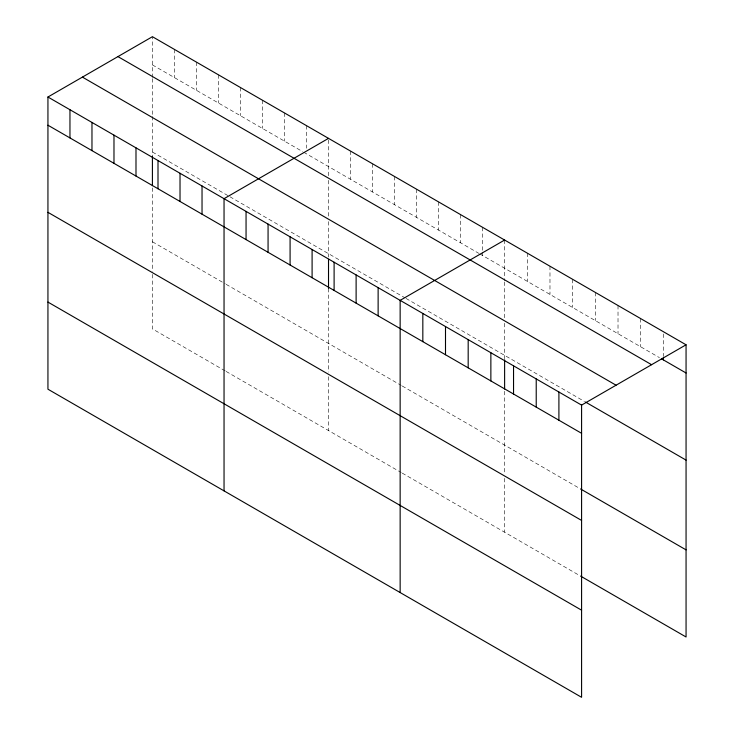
<?xml version="1.0" encoding="UTF-8"?>
<svg xmlns="http://www.w3.org/2000/svg" width="734" height="734" viewBox="0 0 734 734"><rect width="100%" height="100%" fill="white"/><g stroke="black" fill="none" stroke-linecap="round" stroke-linejoin="round"><path stroke-width="0.55" stroke-dasharray="3.67 2.75" d="M152.415 78.648L152.415 115.33M152.415 77.501L152.415 36.7M328.52 180.325L328.52 217.007M328.52 175.738L328.52 138.368M152.415 64.895L302.674 151.644M303.637 152.204L478.779 253.322M479.733 253.872L659.435 357.623M152.415 152.011L228.98 196.217M229.944 196.767L405.085 297.894M406.04 298.444L584.493 401.47M152.415 241.77L225.155 283.764M226.109 284.315L401.259 385.433M402.214 385.992L579.557 488.376M225.155 370.881L152.415 328.887L152.415 271.571M226.109 371.432L401.259 472.549M402.214 473.109L579.557 575.502M663.38 333.961L663.38 356.513M640.699 318.611L640.699 346.806M618.019 305.509L618.019 333.713M595.338 292.416L595.338 320.611M572.658 279.324L572.658 307.518M549.977 266.231L549.977 294.426M527.296 253.138L527.296 281.333M504.616 240.046L504.616 280.847M504.616 281.994L504.616 318.675M504.616 323.263L504.616 358.724M504.616 391.259L504.616 473.769M504.616 478.357L504.616 532.233M482.605 227.338L482.605 251.019M482.605 252.147L482.605 255.533M460.594 214.622L460.594 242.816M438.583 201.914L438.583 230.109M416.573 189.207L416.573 217.402M394.553 176.499L394.553 204.694M372.542 163.792L372.542 191.987M350.531 151.085L350.531 179.28M328.52 221.585L328.52 257.047M328.52 288.462L328.52 372.101M328.52 376.68L328.52 430.555M306.509 125.661L306.509 148.222M284.489 112.953L284.489 141.148M262.478 100.246L262.478 128.441M240.468 87.539L240.468 115.733M218.457 74.831L218.457 103.026M196.446 62.115L196.446 90.31M174.426 49.407L174.426 77.602M152.415 116.477L152.415 156.498M152.415 187.913L152.415 270.424"/><path stroke-width="1.1" d="M47.939 97.016L581.585 405.113L581.585 697.3L47.939 389.203L47.939 97.016L152.415 36.7L686.061 344.796L686.061 636.984L580.548 576.071M328.52 138.368L224.044 198.685L224.044 490.881M504.616 240.046L400.149 300.362L400.149 592.549M581.585 405.113L686.061 344.796M661.407 358.761L686.061 372.991M117.945 56.601L651.581 364.697M82.419 77.116L616.055 385.203M585.475 402.039L686.061 460.108M47.939 125.211L581.585 433.308M580.548 488.954L686.061 549.867M47.939 212.328L581.585 520.424M47.939 302.087L581.585 610.183M663.38 357.642L663.38 359.899M558.904 392.02L558.904 420.215M536.224 378.928L536.224 407.122M513.543 365.826L513.543 394.03M504.616 359.844L504.616 389.011M490.863 352.733L490.863 380.928M468.182 339.64L468.182 367.835M445.501 326.547L445.501 354.742M422.83 313.455L422.83 341.649M378.129 287.655L378.129 315.849M356.118 274.938L356.118 303.142M334.108 262.231L334.108 290.425M328.52 259.295L328.52 288.462M312.097 249.523L312.097 277.718M290.086 236.816L290.086 265.011M268.066 224.109L268.066 252.303M246.055 211.401L246.055 239.596M202.033 185.977L202.033 214.172M180.023 173.27L180.023 201.465M158.003 160.562L158.003 188.757M152.415 156.498L152.415 185.674M135.992 147.855L135.992 176.05M113.981 135.148L113.981 163.343M91.97 122.431L91.97 150.635M69.959 109.724L69.959 137.919"/></g></svg>
